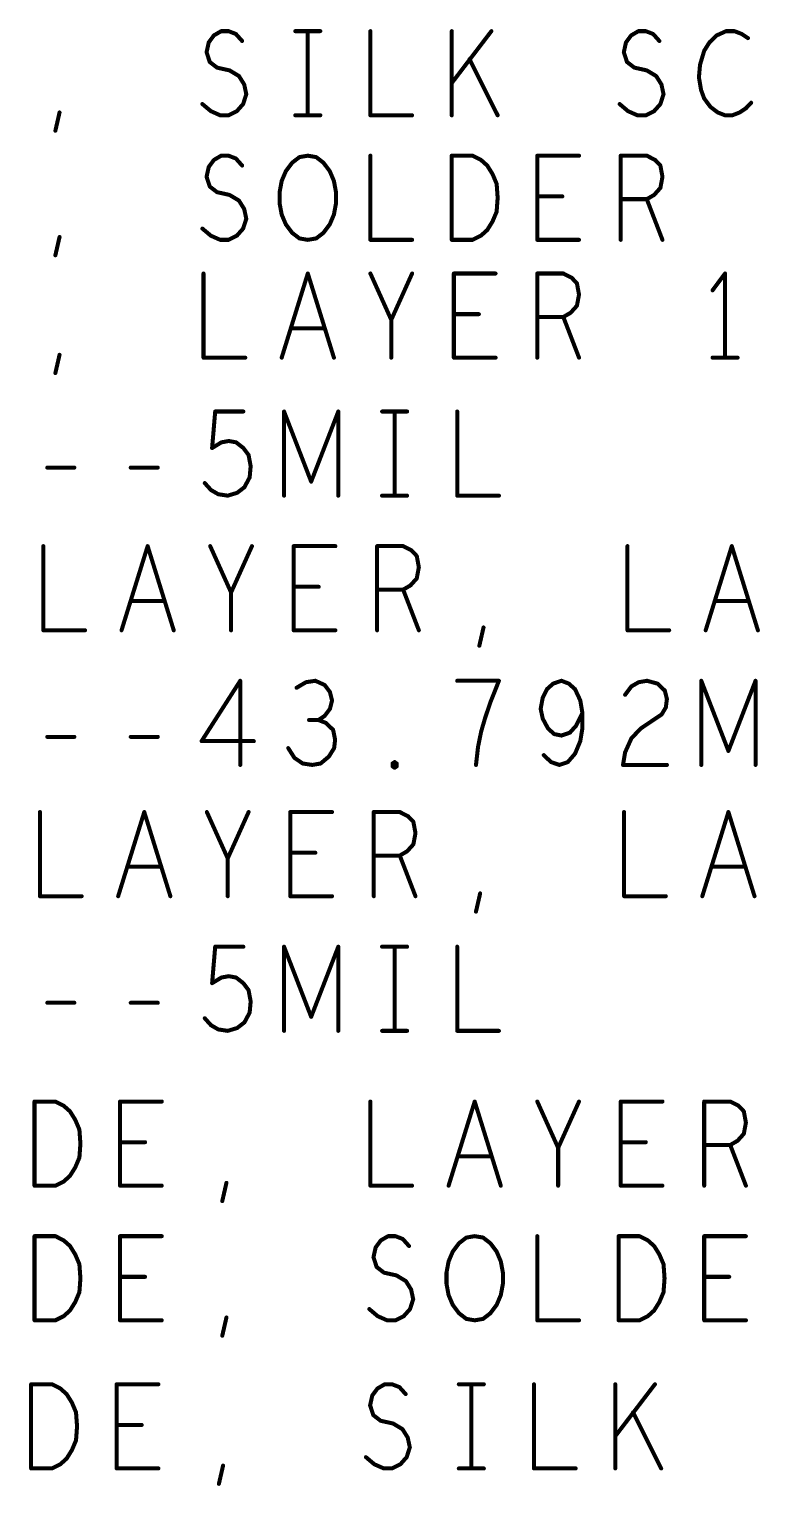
# Model space of a CAD drawing. Extents: x -18 to 16.1, y -6.6 to 15.5.
# Drawn here: x 11.455 to 12.541, y 8.479 to 10.643 of the extents above; entities that cross this region are included whole.
import ezdxf

# ---------------------------------------------------------------- set-up
doc = ezdxf.new("R2010")
doc.units = 0
doc.layers.get('0').update_dxf_attribs({"linetype": 'CONTINUOUS'})
doc.layers.add('FAB', color=13, linetype='CONTINUOUS')

# ---------------------------------------------------------------- blocks, each defined once
blk = doc.blocks.new('ROUND_1')
at = {"const_width": 0.003}
blk.add_lwpolyline([(-0.0015, 0, 1), (0.0015, 0, 1)], format="xyb", close=True, dxfattribs=at)

msp = doc.modelspace()

# ---------------------------------------------------------------- linework, layer by layer
at = {"layer": 'FAB', "const_width": 0.006}
for points in [[(11.7191, 10.6087), (11.7223, 10.6233)], [(11.7223, 10.6233), (11.73, 10.6337)], [(11.73, 10.6337), (11.7408, 10.64)], [(11.7408, 10.64), (11.7517, 10.64)], [(11.7517, 10.64), (11.7626, 10.6358)], [(11.7626, 10.6358), (11.7719, 10.6254)], [(11.8509, 10.64), (11.8881, 10.64)], [(11.8695, 10.64), (11.8695, 10.515)], [(11.9625, 10.64), (11.9625, 10.515)], [(12.0834, 10.515), (12.0834, 10.64)], [(12.1423, 10.64), (12.0834, 10.5629)], [(12.3391, 10.6087), (12.3423, 10.6233)], [(12.3423, 10.6233), (12.35, 10.6337)], [(12.35, 10.6337), (12.3608, 10.64)], [(12.3608, 10.64), (12.3717, 10.64)], [(12.3717, 10.64), (12.3826, 10.6358)], [(12.3826, 10.6358), (12.3919, 10.6254)], [(12.4663, 10.6233), (12.4585, 10.6108)], [(12.4771, 10.6337), (12.4663, 10.6233)], [(12.4911, 10.64), (12.4771, 10.6337)], [(12.5035, 10.64), (12.4911, 10.64)], [(12.5143, 10.6358), (12.5035, 10.64)], [(12.5236, 10.6296), (12.5143, 10.6358)], [(11.7238, 10.5942), (11.7191, 10.6087)], [(12.3438, 10.5942), (12.3391, 10.6087)], [(12.4585, 10.6108), (12.4523, 10.59)], [(11.7347, 10.5858), (11.7238, 10.5942)], [(11.7532, 10.5817), (11.7347, 10.5858)], [(11.7672, 10.5733), (11.7532, 10.5817)], [(12.1516, 10.515), (12.1098, 10.5983)], [(12.3547, 10.5858), (12.3438, 10.5942)], [(12.3732, 10.5817), (12.3547, 10.5858)], [(12.3872, 10.5733), (12.3732, 10.5817)], [(12.4523, 10.59), (12.4507, 10.5712)], [(11.775, 10.5608), (11.7672, 10.5733)], [(11.7781, 10.5463), (11.775, 10.5608)], [(12.395, 10.5608), (12.3872, 10.5733)], [(12.3981, 10.5463), (12.395, 10.5608)], [(12.4507, 10.5712), (12.4539, 10.5525)], [(11.7734, 10.5317), (11.7781, 10.5463)], [(12.3934, 10.5317), (12.3981, 10.5463)], [(12.4539, 10.5525), (12.4585, 10.54)], [(12.4585, 10.54), (12.4678, 10.5275)], [(11.4944, 10.4921), (11.5006, 10.5192)], [(11.7129, 10.5317), (11.7254, 10.5212)], [(11.7254, 10.5212), (11.7393, 10.515)], [(11.7393, 10.515), (11.7517, 10.515)], [(11.7517, 10.515), (11.7641, 10.5212)], [(11.7641, 10.5212), (11.7734, 10.5317)], [(11.8509, 10.515), (11.8881, 10.515)], [(11.9625, 10.515), (12.0245, 10.515)], [(12.3329, 10.5317), (12.3453, 10.5212)], [(12.3453, 10.5212), (12.3593, 10.515)], [(12.3593, 10.515), (12.3717, 10.515)], [(12.3717, 10.515), (12.3841, 10.5212)], [(12.3841, 10.5212), (12.3934, 10.5317)], [(12.4678, 10.5275), (12.4787, 10.5192)], [(12.4787, 10.5192), (12.4895, 10.515)], [(12.4895, 10.515), (12.5003, 10.515)], [(12.5003, 10.515), (12.5112, 10.5192)], [(12.5112, 10.5192), (12.5205, 10.5254)], [(12.5205, 10.5254), (12.5283, 10.5337)], [(11.7223, 10.4383), (11.73, 10.4487)], [(11.73, 10.4487), (11.7408, 10.455)], [(11.7408, 10.455), (11.7517, 10.455)], [(11.7517, 10.455), (11.7626, 10.4508)], [(11.7626, 10.4508), (11.7719, 10.4404)], [(11.8463, 10.4446), (11.8571, 10.4529)], [(11.8571, 10.4529), (11.8695, 10.455)], [(11.8695, 10.455), (11.8819, 10.4529)], [(11.8819, 10.4529), (11.8927, 10.4446)], [(11.9625, 10.455), (11.9625, 10.33)], [(12.0834, 10.33), (12.0834, 10.455)], [(12.0834, 10.455), (12.1144, 10.455)], [(12.1144, 10.455), (12.1268, 10.4487)], [(12.1268, 10.4487), (12.1361, 10.4404)], [(12.2105, 10.33), (12.2105, 10.455)], [(12.2105, 10.455), (12.2725, 10.455)], [(12.3345, 10.33), (12.3345, 10.455)], [(12.3345, 10.455), (12.3732, 10.455)], [(12.3732, 10.455), (12.3856, 10.4487)], [(12.3856, 10.4487), (12.3934, 10.4404)], [(11.7191, 10.4237), (11.7223, 10.4383)], [(11.8307, 10.4175), (11.8369, 10.4321)], [(11.8369, 10.4321), (11.8463, 10.4446)], [(11.8927, 10.4446), (11.9021, 10.4321)], [(11.9021, 10.4321), (11.9083, 10.4175)], [(12.1361, 10.4404), (12.1439, 10.4279)], [(12.1439, 10.4279), (12.1501, 10.4133)], [(12.3934, 10.4404), (12.3965, 10.4237)], [(11.7238, 10.4092), (11.7191, 10.4237)], [(11.7347, 10.4008), (11.7238, 10.4092)], [(11.8276, 10.4008), (11.8307, 10.4175)], [(11.9083, 10.4175), (11.9114, 10.4008)], [(12.1501, 10.4133), (12.1516, 10.3925)], [(12.3934, 10.4071), (12.3841, 10.3967)], [(12.3965, 10.4237), (12.3934, 10.4071)], [(11.7532, 10.3967), (11.7347, 10.4008)], [(11.7672, 10.3883), (11.7532, 10.3967)], [(11.775, 10.3758), (11.7672, 10.3883)], [(11.8276, 10.3842), (11.8276, 10.4008)], [(11.8307, 10.3675), (11.8276, 10.3842)], [(11.9114, 10.3842), (11.9083, 10.3675)], [(11.9114, 10.4008), (11.9114, 10.3842)], [(12.1516, 10.3925), (12.1501, 10.3717)], [(12.2477, 10.3946), (12.2105, 10.3946)], [(12.3732, 10.3904), (12.3345, 10.3904)], [(12.3841, 10.3967), (12.3732, 10.3904)], [(12.3732, 10.3904), (12.3965, 10.33)], [(11.7781, 10.3613), (11.775, 10.3758)], [(11.8369, 10.3529), (11.8307, 10.3675)], [(11.9083, 10.3675), (11.9021, 10.3529)], [(12.1501, 10.3717), (12.1439, 10.3571)], [(11.7129, 10.3467), (11.7254, 10.3362)], [(11.7641, 10.3362), (11.7734, 10.3467)], [(11.7734, 10.3467), (11.7781, 10.3613)], [(11.8463, 10.3404), (11.8369, 10.3529)], [(11.9021, 10.3529), (11.8927, 10.3404)], [(12.1361, 10.3446), (12.1268, 10.3362)], [(12.1439, 10.3571), (12.1361, 10.3446)], [(11.4944, 10.3071), (11.5006, 10.3342)], [(11.7254, 10.3362), (11.7393, 10.33)], [(11.7393, 10.33), (11.7517, 10.33)], [(11.7517, 10.33), (11.7641, 10.3362)], [(11.8571, 10.3321), (11.8463, 10.3404)], [(11.8695, 10.33), (11.8571, 10.3321)], [(11.8819, 10.3321), (11.8695, 10.33)], [(11.8927, 10.3404), (11.8819, 10.3321)], [(11.9625, 10.33), (12.0245, 10.33)], [(12.1144, 10.33), (12.0834, 10.33)], [(12.1268, 10.3362), (12.1144, 10.33)], [(12.2725, 10.33), (12.2105, 10.33)], [(11.7145, 10.28), (11.7145, 10.155)], [(11.8307, 10.155), (11.8695, 10.28)], [(11.8695, 10.28), (11.9083, 10.155)], [(11.9935, 10.2112), (11.9625, 10.28)], [(12.0245, 10.28), (11.9935, 10.2112)], [(12.0865, 10.155), (12.0865, 10.28)], [(12.0865, 10.28), (12.1485, 10.28)], [(12.2105, 10.155), (12.2105, 10.28)], [(12.2105, 10.28), (12.2492, 10.28)], [(12.2492, 10.28), (12.2616, 10.2737)], [(12.4895, 10.28), (12.4709, 10.255)], [(12.4895, 10.155), (12.4895, 10.28)], [(12.2616, 10.2737), (12.2694, 10.2654)], [(12.2694, 10.2654), (12.2725, 10.2487)], [(12.2725, 10.2487), (12.2694, 10.2321)], [(11.9935, 10.155), (11.9935, 10.2112)], [(12.1237, 10.2196), (12.0865, 10.2196)], [(12.2492, 10.2154), (12.2105, 10.2154)], [(12.2601, 10.2217), (12.2492, 10.2154)], [(12.2492, 10.2154), (12.2725, 10.155)], [(12.2694, 10.2321), (12.2601, 10.2217)], [(11.8943, 10.1987), (11.8447, 10.1987)], [(11.4944, 10.1321), (11.5006, 10.1592)], [(11.7145, 10.155), (11.7765, 10.155)], [(12.1485, 10.155), (12.0865, 10.155)], [(12.4709, 10.155), (12.5081, 10.155)], [(11.7273, 10.0208), (11.7319, 10.075)], [(11.7319, 10.075), (11.7737, 10.075)], [(11.8342, 9.95), (11.8342, 10.075)], [(11.8342, 10.075), (11.8745, 9.9708)], [(11.8745, 9.9708), (11.9148, 10.075)], [(11.9148, 10.075), (11.9148, 9.95)], [(11.9799, 10.075), (12.0171, 10.075)], [(11.9985, 10.075), (11.9985, 9.95)], [(12.0915, 10.075), (12.0915, 9.95)], [(11.7412, 10.0292), (11.7273, 10.0208)], [(11.7521, 10.0312), (11.7412, 10.0292)], [(11.7629, 10.0292), (11.7521, 10.0312)], [(11.7737, 10.0208), (11.7629, 10.0292)], [(11.7815, 10.0104), (11.7737, 10.0208)], [(11.7846, 9.9937), (11.7815, 10.0104)], [(11.4824, 9.9917), (11.5226, 9.9917)], [(11.6064, 9.9917), (11.6466, 9.9917)], [(11.7753, 9.9625), (11.7831, 9.9771)], [(11.7831, 9.9771), (11.7846, 9.9937)], [(11.7164, 9.9687), (11.7257, 9.9583)], [(11.7257, 9.9583), (11.7365, 9.9521)], [(11.7365, 9.9521), (11.7505, 9.95)], [(11.7505, 9.95), (11.7645, 9.9542)], [(11.7645, 9.9542), (11.7753, 9.9625)], [(11.9799, 9.95), (12.0171, 9.95)], [(12.0915, 9.95), (12.1535, 9.95)], [(11.4765, 9.875), (11.4765, 9.75)], [(11.5927, 9.75), (11.6315, 9.875)], [(11.6315, 9.875), (11.6703, 9.75)], [(11.7555, 9.8062), (11.7245, 9.875)], [(11.7865, 9.875), (11.7555, 9.8062)], [(11.8485, 9.75), (11.8485, 9.875)], [(11.8485, 9.875), (11.9105, 9.875)], [(11.9725, 9.75), (11.9725, 9.875)], [(11.9725, 9.875), (12.0112, 9.875)], [(12.0112, 9.875), (12.0236, 9.8687)], [(12.0236, 9.8687), (12.0314, 9.8604)], [(12.3445, 9.875), (12.3445, 9.75)], [(12.4607, 9.75), (12.4995, 9.875)], [(12.4995, 9.875), (12.5383, 9.75)], [(12.0314, 9.8604), (12.0345, 9.8437)], [(12.0345, 9.8437), (12.0314, 9.8271)], [(12.0314, 9.8271), (12.0221, 9.8167)], [(11.7555, 9.75), (11.7555, 9.8062)], [(11.8857, 9.8146), (11.8485, 9.8146)], [(12.0112, 9.8104), (11.9725, 9.8104)], [(12.0221, 9.8167), (12.0112, 9.8104)], [(12.0112, 9.8104), (12.0345, 9.75)], [(11.6563, 9.7937), (11.6067, 9.7937)], [(12.5243, 9.7937), (12.4747, 9.7937)], [(11.4765, 9.75), (11.5385, 9.75)], [(11.9105, 9.75), (11.8485, 9.75)], [(12.1244, 9.7271), (12.1306, 9.7542)], [(12.3445, 9.75), (12.4065, 9.75)], [(11.7691, 9.675), (11.7117, 9.5854)], [(11.7691, 9.55), (11.7691, 9.675)], [(11.8668, 9.6729), (11.8528, 9.6646)], [(11.8807, 9.675), (11.8668, 9.6729)], [(11.8946, 9.6687), (11.8807, 9.675)], [(12.1535, 9.675), (12.0915, 9.675)], [(12.1411, 9.6437), (12.1535, 9.675)], [(12.2341, 9.6708), (12.2248, 9.6625)], [(12.2465, 9.675), (12.2341, 9.6708)], [(12.2573, 9.6708), (12.2465, 9.675)], [(12.2666, 9.6625), (12.2573, 9.6708)], [(12.3504, 9.6667), (12.3612, 9.6729)], [(12.3612, 9.6729), (12.3736, 9.675)], [(12.3736, 9.675), (12.3891, 9.6708)], [(12.3891, 9.6708), (12.4, 9.6604)], [(12.4542, 9.55), (12.4542, 9.675)], [(12.4542, 9.675), (12.4945, 9.5708)], [(12.4945, 9.5708), (12.5348, 9.675)], [(12.5348, 9.675), (12.5348, 9.55)], [(11.9024, 9.6583), (11.8946, 9.6687)], [(11.9055, 9.6458), (11.9024, 9.6583)], [(12.2186, 9.65), (12.2155, 9.6333)], [(12.2248, 9.6625), (12.2186, 9.65)], [(12.2744, 9.6458), (12.2666, 9.6625)], [(12.341, 9.6542), (12.3504, 9.6667)], [(12.4, 9.6604), (12.4031, 9.6479)], [(11.8946, 9.6229), (11.9024, 9.6333)], [(11.9024, 9.6333), (11.9055, 9.6458)], [(12.1333, 9.6208), (12.1411, 9.6437)], [(12.2155, 9.6333), (12.2186, 9.6188)], [(12.2682, 9.6083), (12.2775, 9.6271)], [(12.2775, 9.6271), (12.2744, 9.6458)], [(12.2775, 9.6042), (12.2775, 9.6271)], [(12.4015, 9.6354), (12.3953, 9.625)], [(12.4031, 9.6479), (12.4015, 9.6354)], [(11.8853, 9.6167), (11.8714, 9.6167)], [(11.8853, 9.6167), (11.8946, 9.6229)], [(11.8962, 9.6125), (11.8853, 9.6167)], [(11.9071, 9.6021), (11.8962, 9.6125)], [(12.1272, 9.6), (12.1333, 9.6208)], [(12.2186, 9.6188), (12.2264, 9.6042)], [(12.2589, 9.5979), (12.2682, 9.6083)], [(12.3953, 9.625), (12.3643, 9.6042)], [(11.4824, 9.5917), (11.5226, 9.5917)], [(11.6064, 9.5917), (11.6466, 9.5917)], [(11.7117, 9.5854), (11.7893, 9.5854)], [(11.9101, 9.5875), (11.9071, 9.6021)], [(11.9086, 9.575), (11.9101, 9.5875)], [(12.1225, 9.5771), (12.1272, 9.6)], [(12.2264, 9.6042), (12.2357, 9.5958)], [(12.2357, 9.5958), (12.2465, 9.5937)], [(12.2465, 9.5937), (12.2589, 9.5979)], [(12.2666, 9.5667), (12.2744, 9.5854)], [(12.2744, 9.5854), (12.2775, 9.6042)], [(12.3504, 9.5896), (12.341, 9.5687)], [(12.3643, 9.6042), (12.3504, 9.5896)], [(11.8404, 9.575), (11.8497, 9.5604)], [(11.8885, 9.5521), (11.9009, 9.5625)], [(11.9009, 9.5625), (11.9086, 9.575)], [(12.1194, 9.55), (12.1225, 9.5771)], [(12.2201, 9.5646), (12.231, 9.5542)], [(12.2558, 9.5542), (12.2666, 9.5667)], [(12.341, 9.5687), (12.3379, 9.55)], [(11.8497, 9.5604), (11.8621, 9.5521)], [(11.8621, 9.5521), (11.8761, 9.55)], [(11.8761, 9.55), (11.8885, 9.5521)], [(11.9954, 9.5521), (11.9985, 9.5542)], [(11.9954, 9.5479), (11.9954, 9.5521)], [(11.9985, 9.5458), (11.9954, 9.5479)], [(11.9985, 9.5542), (12.0016, 9.5521)], [(12.0016, 9.5479), (11.9985, 9.5458)], [(12.0016, 9.5521), (12.0016, 9.5479)], [(12.231, 9.5542), (12.2434, 9.55)], [(12.2434, 9.55), (12.2558, 9.5542)], [(12.3379, 9.55), (12.4031, 9.55)], [(11.4715, 9.48), (11.4715, 9.355)], [(11.5877, 9.355), (11.6265, 9.48)], [(11.6265, 9.48), (11.6653, 9.355)], [(11.7505, 9.4112), (11.7195, 9.48)], [(11.7815, 9.48), (11.7505, 9.4112)], [(11.8435, 9.355), (11.8435, 9.48)], [(11.8435, 9.48), (11.9055, 9.48)], [(11.9675, 9.355), (11.9675, 9.48)], [(11.9675, 9.48), (12.0062, 9.48)], [(12.0062, 9.48), (12.0186, 9.4737)], [(12.3395, 9.48), (12.3395, 9.355)], [(12.4557, 9.355), (12.4945, 9.48)], [(12.4945, 9.48), (12.5333, 9.355)], [(12.0186, 9.4737), (12.0264, 9.4654)], [(12.0264, 9.4654), (12.0295, 9.4487)], [(12.0264, 9.4321), (12.0171, 9.4217)], [(12.0295, 9.4487), (12.0264, 9.4321)], [(11.7505, 9.355), (11.7505, 9.4112)], [(11.8807, 9.4196), (11.8435, 9.4196)], [(12.0062, 9.4154), (11.9675, 9.4154)], [(12.0171, 9.4217), (12.0062, 9.4154)], [(12.0062, 9.4154), (12.0295, 9.355)], [(11.6513, 9.3987), (11.6017, 9.3987)], [(12.5193, 9.3987), (12.4697, 9.3987)], [(11.4715, 9.355), (11.5335, 9.355)], [(11.9055, 9.355), (11.8435, 9.355)], [(12.1194, 9.3321), (12.1256, 9.3592)], [(12.3395, 9.355), (12.4015, 9.355)], [(11.7273, 9.2258), (11.7319, 9.28)], [(11.7319, 9.28), (11.7737, 9.28)], [(11.8342, 9.155), (11.8342, 9.28)], [(11.8342, 9.28), (11.8745, 9.1758)], [(11.8745, 9.1758), (11.9148, 9.28)], [(11.9148, 9.28), (11.9148, 9.155)], [(11.9799, 9.28), (12.0171, 9.28)], [(11.9985, 9.28), (11.9985, 9.155)], [(12.0915, 9.28), (12.0915, 9.155)], [(11.7412, 9.2342), (11.7273, 9.2258)], [(11.7521, 9.2362), (11.7412, 9.2342)], [(11.7629, 9.2342), (11.7521, 9.2362)], [(11.7737, 9.2258), (11.7629, 9.2342)], [(11.7815, 9.2154), (11.7737, 9.2258)], [(11.7846, 9.1987), (11.7815, 9.2154)], [(11.4824, 9.1967), (11.5226, 9.1967)], [(11.6064, 9.1967), (11.6466, 9.1967)], [(11.7831, 9.1821), (11.7846, 9.1987)], [(11.7164, 9.1737), (11.7257, 9.1633)], [(11.7753, 9.1675), (11.7831, 9.1821)], [(11.7257, 9.1633), (11.7365, 9.1571)], [(11.7365, 9.1571), (11.7505, 9.155)], [(11.7505, 9.155), (11.7645, 9.1592)], [(11.7645, 9.1592), (11.7753, 9.1675)], [(11.9799, 9.155), (12.0171, 9.155)], [(12.0915, 9.155), (12.1535, 9.155)], [(11.4634, 8.925), (11.4634, 9.05)], [(11.4634, 9.05), (11.4944, 9.05)], [(11.4944, 9.05), (11.5068, 9.0437)], [(11.5068, 9.0437), (11.5161, 9.0354)], [(11.5905, 8.925), (11.5905, 9.05)], [(11.5905, 9.05), (11.6525, 9.05)], [(11.9625, 9.05), (11.9625, 8.925)], [(12.0787, 8.925), (12.1175, 9.05)], [(12.1175, 9.05), (12.1563, 8.925)], [(12.2415, 8.9812), (12.2105, 9.05)], [(12.2725, 9.05), (12.2415, 8.9812)], [(12.3345, 8.925), (12.3345, 9.05)], [(12.3345, 9.05), (12.3965, 9.05)], [(12.4585, 8.925), (12.4585, 9.05)], [(12.4585, 9.05), (12.4972, 9.05)], [(12.4972, 9.05), (12.5096, 9.0437)], [(12.5096, 9.0437), (12.5174, 9.0354)], [(11.5161, 9.0354), (11.5239, 9.0229)], [(11.5239, 9.0229), (11.5301, 9.0083)], [(12.5174, 9.0354), (12.5205, 9.0187)], [(11.5301, 9.0083), (11.5316, 8.9875)], [(12.5174, 9.0021), (12.5081, 8.9917)], [(12.5205, 9.0187), (12.5174, 9.0021)], [(11.5316, 8.9875), (11.5301, 8.9667)], [(11.6277, 8.9896), (11.5905, 8.9896)], [(12.2415, 8.925), (12.2415, 8.9812)], [(12.3717, 8.9896), (12.3345, 8.9896)], [(12.4972, 8.9854), (12.4585, 8.9854)], [(12.5081, 8.9917), (12.4972, 8.9854)], [(12.4972, 8.9854), (12.5205, 8.925)], [(11.5301, 8.9667), (11.5239, 8.9521)], [(12.1423, 8.9687), (12.0927, 8.9687)], [(11.5161, 8.9396), (11.5068, 8.9312)], [(11.5239, 8.9521), (11.5161, 8.9396)], [(11.4944, 8.925), (11.4634, 8.925)], [(11.5068, 8.9312), (11.4944, 8.925)], [(11.6525, 8.925), (11.5905, 8.925)], [(11.7424, 8.9021), (11.7486, 8.9292)], [(11.9625, 8.925), (12.0245, 8.925)], [(12.3965, 8.925), (12.3345, 8.925)], [(11.4634, 8.725), (11.4634, 8.85)], [(11.4634, 8.85), (11.4944, 8.85)], [(11.4944, 8.85), (11.5068, 8.8437)], [(11.5905, 8.725), (11.5905, 8.85)], [(11.5905, 8.85), (11.6525, 8.85)], [(11.978, 8.8437), (11.9888, 8.85)], [(11.9888, 8.85), (11.9997, 8.85)], [(11.9997, 8.85), (12.0106, 8.8458)], [(12.0943, 8.8396), (12.1051, 8.8479)], [(12.1051, 8.8479), (12.1175, 8.85)], [(12.1175, 8.85), (12.1299, 8.8479)], [(12.1299, 8.8479), (12.1407, 8.8396)], [(12.2105, 8.85), (12.2105, 8.725)], [(12.3314, 8.725), (12.3314, 8.85)], [(12.3314, 8.85), (12.3624, 8.85)], [(12.3624, 8.85), (12.3748, 8.8437)], [(12.4585, 8.725), (12.4585, 8.85)], [(12.4585, 8.85), (12.5205, 8.85)], [(11.5068, 8.8437), (11.5161, 8.8354)], [(11.5161, 8.8354), (11.5239, 8.8229)], [(11.9671, 8.8187), (11.9703, 8.8333)], [(11.9703, 8.8333), (11.978, 8.8437)], [(12.0106, 8.8458), (12.0199, 8.8354)], [(12.0787, 8.8125), (12.0849, 8.8271)], [(12.0849, 8.8271), (12.0943, 8.8396)], [(12.1407, 8.8396), (12.1501, 8.8271)], [(12.1501, 8.8271), (12.1563, 8.8125)], [(12.3748, 8.8437), (12.3841, 8.8354)], [(12.3841, 8.8354), (12.3919, 8.8229)], [(11.5239, 8.8229), (11.5301, 8.8083)], [(11.5301, 8.8083), (11.5316, 8.7875)], [(11.9718, 8.8042), (11.9671, 8.8187)], [(11.9827, 8.7958), (11.9718, 8.8042)], [(12.0756, 8.7958), (12.0787, 8.8125)], [(12.1563, 8.8125), (12.1594, 8.7958)], [(12.3919, 8.8229), (12.3981, 8.8083)], [(12.3981, 8.8083), (12.3996, 8.7875)], [(11.5316, 8.7875), (11.5301, 8.7667)], [(11.6277, 8.7896), (11.5905, 8.7896)], [(12.0012, 8.7917), (11.9827, 8.7958)], [(12.0152, 8.7833), (12.0012, 8.7917)], [(12.023, 8.7708), (12.0152, 8.7833)], [(12.0756, 8.7792), (12.0756, 8.7958)], [(12.1594, 8.7958), (12.1594, 8.7792)], [(12.3996, 8.7875), (12.3981, 8.7667)], [(12.4957, 8.7896), (12.4585, 8.7896)], [(11.5301, 8.7667), (11.5239, 8.7521)], [(12.0261, 8.7563), (12.023, 8.7708)], [(12.0787, 8.7625), (12.0756, 8.7792)], [(12.0849, 8.7479), (12.0787, 8.7625)], [(12.1563, 8.7625), (12.1501, 8.7479)], [(12.1594, 8.7792), (12.1563, 8.7625)], [(12.3981, 8.7667), (12.3919, 8.7521)], [(11.5161, 8.7396), (11.5068, 8.7312)], [(11.5239, 8.7521), (11.5161, 8.7396)], [(11.9609, 8.7417), (11.9733, 8.7312)], [(12.0121, 8.7312), (12.0214, 8.7417)], [(12.0214, 8.7417), (12.0261, 8.7563)], [(12.0943, 8.7354), (12.0849, 8.7479)], [(12.1501, 8.7479), (12.1407, 8.7354)], [(12.3841, 8.7396), (12.3748, 8.7312)], [(12.3919, 8.7521), (12.3841, 8.7396)], [(11.4944, 8.725), (11.4634, 8.725)], [(11.5068, 8.7312), (11.4944, 8.725)], [(11.6525, 8.725), (11.5905, 8.725)], [(11.7424, 8.7021), (11.7486, 8.7292)], [(11.9733, 8.7312), (11.9873, 8.725)], [(11.9873, 8.725), (11.9997, 8.725)], [(11.9997, 8.725), (12.0121, 8.7312)], [(12.1051, 8.7271), (12.0943, 8.7354)], [(12.1175, 8.725), (12.1051, 8.7271)], [(12.1299, 8.7271), (12.1175, 8.725)], [(12.1407, 8.7354), (12.1299, 8.7271)], [(12.2105, 8.725), (12.2725, 8.725)], [(12.3624, 8.725), (12.3314, 8.725)], [(12.3748, 8.7312), (12.3624, 8.725)], [(12.5205, 8.725), (12.4585, 8.725)], [(11.4584, 8.505), (11.4584, 8.63)], [(11.4584, 8.63), (11.4894, 8.63)], [(11.4894, 8.63), (11.5018, 8.6237)], [(11.5018, 8.6237), (11.5111, 8.6154)], [(11.5111, 8.6154), (11.5189, 8.6029)], [(11.5855, 8.505), (11.5855, 8.63)], [(11.5855, 8.63), (11.6475, 8.63)], [(11.9621, 8.5987), (11.9653, 8.6133)], [(11.9653, 8.6133), (11.973, 8.6237)], [(11.973, 8.6237), (11.9838, 8.63)], [(11.9838, 8.63), (11.9947, 8.63)], [(11.9947, 8.63), (12.0056, 8.6258)], [(12.0056, 8.6258), (12.0149, 8.6154)], [(12.0939, 8.63), (12.1311, 8.63)], [(12.1125, 8.63), (12.1125, 8.505)], [(12.2055, 8.63), (12.2055, 8.505)], [(12.3264, 8.505), (12.3264, 8.63)], [(12.3853, 8.63), (12.3264, 8.5529)], [(11.5189, 8.6029), (11.5251, 8.5883)], [(11.5251, 8.5883), (11.5266, 8.5675)], [(11.9668, 8.5842), (11.9621, 8.5987)], [(12.3946, 8.505), (12.3528, 8.5883)], [(11.5266, 8.5675), (11.5251, 8.5467)], [(11.6227, 8.5696), (11.5855, 8.5696)], [(11.9777, 8.5758), (11.9668, 8.5842)], [(11.9962, 8.5717), (11.9777, 8.5758)], [(12.0102, 8.5633), (11.9962, 8.5717)], [(11.5251, 8.5467), (11.5189, 8.5321)], [(12.018, 8.5508), (12.0102, 8.5633)], [(12.0211, 8.5363), (12.018, 8.5508)], [(11.5189, 8.5321), (11.5111, 8.5196)], [(12.0164, 8.5217), (12.0211, 8.5363)], [(11.4894, 8.505), (11.4584, 8.505)], [(11.5018, 8.5112), (11.4894, 8.505)], [(11.5111, 8.5196), (11.5018, 8.5112)], [(11.6475, 8.505), (11.5855, 8.505)], [(11.7374, 8.4821), (11.7436, 8.5092)], [(11.9559, 8.5217), (11.9683, 8.5112)], [(11.9683, 8.5112), (11.9823, 8.505)], [(11.9823, 8.505), (11.9947, 8.505)], [(11.9947, 8.505), (12.0071, 8.5112)], [(12.0071, 8.5112), (12.0164, 8.5217)], [(12.0939, 8.505), (12.1311, 8.505)], [(12.2055, 8.505), (12.2675, 8.505)]]:
    msp.add_lwpolyline(points, dxfattribs=at)

# ---------------------------------------------------------------- block references
at = {"layer": 'FAB'}
for p in [(11.7223, 10.6233), (11.7223, 10.6233), (11.73, 10.6337), (11.73, 10.6337), (11.7408, 10.64), (11.7408, 10.64), (11.7517, 10.64), (11.7517, 10.64), (11.7626, 10.6358), (11.7626, 10.6358), (11.7719, 10.6254), (11.8509, 10.64), (11.8695, 10.64), (11.8881, 10.64), (11.9625, 10.64), (12.0834, 10.64), (12.1423, 10.64), (12.3423, 10.6233), (12.3423, 10.6233), (12.35, 10.6337), (12.35, 10.6337), (12.3608, 10.64), (12.3608, 10.64), (12.3717, 10.64), (12.3717, 10.64), (12.3826, 10.6358), (12.3826, 10.6358), (12.3919, 10.6254), (12.4663, 10.6233), (12.4663, 10.6233), (12.4771, 10.6337), (12.4771, 10.6337), (12.4911, 10.64), (12.4911, 10.64), (12.5035, 10.64), (12.5035, 10.64), (12.5143, 10.6358), (12.5143, 10.6358), (12.5236, 10.6296), (11.7191, 10.6087), (11.7191, 10.6087), (12.3391, 10.6087), (12.3391, 10.6087), (12.4585, 10.6108), (12.4585, 10.6108), (11.7238, 10.5942), (11.7238, 10.5942), (11.7347, 10.5858), (11.7347, 10.5858), (11.7532, 10.5817), (11.7532, 10.5817), (12.1098, 10.5983), (12.3438, 10.5942), (12.3438, 10.5942), (12.3547, 10.5858), (12.3547, 10.5858), (12.3732, 10.5817), (12.3732, 10.5817), (12.4523, 10.59), (12.4523, 10.59), (11.7672, 10.5733), (11.7672, 10.5733), (11.775, 10.5608), (11.775, 10.5608), (12.0834, 10.5629), (12.3872, 10.5733), (12.3872, 10.5733), (12.395, 10.5608), (12.395, 10.5608), (12.4507, 10.5712), (12.4507, 10.5712), (11.7781, 10.5463), (11.7781, 10.5463), (12.3981, 10.5463), (12.3981, 10.5463), (12.4539, 10.5525), (12.4539, 10.5525), (12.4585, 10.54), (12.4585, 10.54), (11.5006, 10.5192), (11.7129, 10.5317), (11.7254, 10.5212), (11.7254, 10.5212), (11.7393, 10.515), (11.7393, 10.515), (11.7517, 10.515), (11.7517, 10.515), (11.7641, 10.5212), (11.7641, 10.5212), (11.7734, 10.5317), (11.7734, 10.5317), (11.8509, 10.515), (11.8695, 10.515), (11.8881, 10.515), (11.9625, 10.515), (11.9625, 10.515), (12.0245, 10.515), (12.0834, 10.515), (12.1516, 10.515), (12.3329, 10.5317), (12.3453, 10.5212), (12.3453, 10.5212), (12.3593, 10.515), (12.3593, 10.515), (12.3717, 10.515), (12.3717, 10.515), (12.3841, 10.5212), (12.3841, 10.5212), (12.3934, 10.5317), (12.3934, 10.5317), (12.4678, 10.5275), (12.4678, 10.5275), (12.4787, 10.5192), (12.4787, 10.5192), (12.4895, 10.515), (12.4895, 10.515), (12.5003, 10.515), (12.5003, 10.515), (12.5112, 10.5192), (12.5112, 10.5192), (12.5205, 10.5254), (12.5205, 10.5254), (12.5283, 10.5337), (11.4944, 10.4921), (11.73, 10.4487), (11.73, 10.4487), (11.7408, 10.455), (11.7408, 10.455), (11.7517, 10.455), (11.7517, 10.455), (11.7626, 10.4508), (11.7626, 10.4508), (11.8571, 10.4529), (11.8571, 10.4529), (11.8695, 10.455), (11.8695, 10.455), (11.8819, 10.4529), (11.8819, 10.4529), (11.9625, 10.455), (12.0834, 10.455), (12.0834, 10.455), (12.1144, 10.455), (12.1144, 10.455), (12.1268, 10.4487), (12.1268, 10.4487), (12.2105, 10.455), (12.2105, 10.455), (12.2725, 10.455), (12.3345, 10.455), (12.3345, 10.455), (12.3732, 10.455), (12.3732, 10.455), (12.3856, 10.4487), (12.3856, 10.4487), (11.7223, 10.4383), (11.7223, 10.4383), (11.7719, 10.4404), (11.8369, 10.4321), (11.8369, 10.4321), (11.8463, 10.4446), (11.8463, 10.4446), (11.8927, 10.4446), (11.8927, 10.4446), (11.9021, 10.4321), (11.9021, 10.4321), (12.1361, 10.4404), (12.1361, 10.4404), (12.1439, 10.4279), (12.1439, 10.4279), (12.3934, 10.4404), (12.3934, 10.4404), (11.7191, 10.4237), (11.7191, 10.4237), (11.7238, 10.4092), (11.7238, 10.4092), (11.8307, 10.4175), (11.8307, 10.4175), (11.9083, 10.4175), (11.9083, 10.4175), (12.1501, 10.4133), (12.1501, 10.4133), (12.3934, 10.4071), (12.3934, 10.4071), (12.3965, 10.4237), (12.3965, 10.4237), (11.7347, 10.4008), (11.7347, 10.4008), (11.7532, 10.3967), (11.7532, 10.3967), (11.7672, 10.3883), (11.7672, 10.3883), (11.8276, 10.4008), (11.8276, 10.4008), (11.8276, 10.3842), (11.8276, 10.3842), (11.9114, 10.4008), (11.9114, 10.4008), (11.9114, 10.3842), (11.9114, 10.3842), (12.1516, 10.3925), (12.1516, 10.3925), (12.2105, 10.3946), (12.2477, 10.3946), (12.3345, 10.3904), (12.3732, 10.3904), (12.3732, 10.3904), (12.3732, 10.3904), (12.3841, 10.3967), (12.3841, 10.3967), (11.775, 10.3758), (11.775, 10.3758), (11.8307, 10.3675), (11.8307, 10.3675), (11.9083, 10.3675), (11.9083, 10.3675), (12.1501, 10.3717), (12.1501, 10.3717), (11.7129, 10.3467), (11.7734, 10.3467), (11.7734, 10.3467), (11.7781, 10.3613), (11.7781, 10.3613), (11.8369, 10.3529), (11.8369, 10.3529), (11.9021, 10.3529), (11.9021, 10.3529), (12.1361, 10.3446), (12.1361, 10.3446), (12.1439, 10.3571), (12.1439, 10.3571), (11.5006, 10.3342), (11.7254, 10.3362), (11.7254, 10.3362), (11.7393, 10.33), (11.7393, 10.33), (11.7517, 10.33), (11.7517, 10.33), (11.7641, 10.3362), (11.7641, 10.3362), (11.8463, 10.3404), (11.8463, 10.3404), (11.8571, 10.3321), (11.8571, 10.3321), (11.8695, 10.33), (11.8695, 10.33), (11.8819, 10.3321), (11.8819, 10.3321), (11.8927, 10.3404), (11.8927, 10.3404), (11.9625, 10.33), (11.9625, 10.33), (12.0245, 10.33), (12.0834, 10.33), (12.0834, 10.33), (12.1144, 10.33), (12.1144, 10.33), (12.1268, 10.3362), (12.1268, 10.3362), (12.2105, 10.33), (12.2105, 10.33), (12.2725, 10.33), (12.3345, 10.33), (12.3965, 10.33), (11.4944, 10.3071), (11.7145, 10.28), (11.8695, 10.28), (11.8695, 10.28), (11.9625, 10.28), (12.0245, 10.28), (12.0865, 10.28), (12.0865, 10.28), (12.1485, 10.28), (12.2105, 10.28), (12.2105, 10.28), (12.2492, 10.28), (12.2492, 10.28), (12.4895, 10.28), (12.4895, 10.28), (12.2616, 10.2737), (12.2616, 10.2737), (12.2694, 10.2654), (12.2694, 10.2654), (12.4709, 10.255), (12.2725, 10.2487), (12.2725, 10.2487), (11.9935, 10.2112), (11.9935, 10.2112), (11.9935, 10.2112), (12.0865, 10.2196), (12.1237, 10.2196), (12.2105, 10.2154), (12.2492, 10.2154), (12.2492, 10.2154), (12.2492, 10.2154), (12.2601, 10.2217), (12.2601, 10.2217), (12.2694, 10.2321), (12.2694, 10.2321), (11.8447, 10.1987), (11.8943, 10.1987), (11.5006, 10.1592), (11.7145, 10.155), (11.7145, 10.155), (11.7765, 10.155), (11.8307, 10.155), (11.9083, 10.155), (11.9935, 10.155), (12.0865, 10.155), (12.0865, 10.155), (12.1485, 10.155), (12.2105, 10.155), (12.2725, 10.155), (12.4709, 10.155), (12.4895, 10.155), (12.5081, 10.155), (11.4944, 10.1321), (11.7319, 10.075), (11.7319, 10.075), (11.7737, 10.075), (11.8342, 10.075), (11.8342, 10.075), (11.9148, 10.075), (11.9148, 10.075), (11.9799, 10.075), (11.9985, 10.075), (12.0171, 10.075), (12.0915, 10.075), (11.7273, 10.0208), (11.7273, 10.0208), (11.7412, 10.0292), (11.7412, 10.0292), (11.7521, 10.0312), (11.7521, 10.0312), (11.7629, 10.0292), (11.7629, 10.0292), (11.7737, 10.0208), (11.7737, 10.0208), (11.7815, 10.0104), (11.7815, 10.0104), (11.4824, 9.9917), (11.5226, 9.9917), (11.6064, 9.9917), (11.6466, 9.9917), (11.7831, 9.9771), (11.7831, 9.9771), (11.7846, 9.9937), (11.7846, 9.9937), (11.7164, 9.9687), (11.7257, 9.9583), (11.7257, 9.9583), (11.7365, 9.9521), (11.7365, 9.9521), (11.7645, 9.9542), (11.7645, 9.9542), (11.7753, 9.9625), (11.7753, 9.9625), (11.8745, 9.9708), (11.8745, 9.9708), (11.7505, 9.95), (11.7505, 9.95), (11.8342, 9.95), (11.9148, 9.95), (11.9799, 9.95), (11.9985, 9.95), (12.0171, 9.95), (12.0915, 9.95), (12.0915, 9.95), (12.1535, 9.95), (11.4765, 9.875), (11.6315, 9.875), (11.6315, 9.875), (11.7245, 9.875), (11.7865, 9.875), (11.8485, 9.875), (11.8485, 9.875), (11.9105, 9.875), (11.9725, 9.875), (11.9725, 9.875), (12.0112, 9.875), (12.0112, 9.875), (12.0236, 9.8687), (12.0236, 9.8687), (12.3445, 9.875), (12.4995, 9.875), (12.4995, 9.875), (12.0314, 9.8604), (12.0314, 9.8604), (12.0345, 9.8437), (12.0345, 9.8437), (12.0314, 9.8271), (12.0314, 9.8271), (11.7555, 9.8062), (11.7555, 9.8062), (11.7555, 9.8062), (11.8485, 9.8146), (11.8857, 9.8146), (11.9725, 9.8104), (12.0112, 9.8104), (12.0112, 9.8104), (12.0112, 9.8104), (12.0221, 9.8167), (12.0221, 9.8167), (11.6067, 9.7937), (11.6563, 9.7937), (12.4747, 9.7937), (12.5243, 9.7937), (11.4765, 9.75), (11.4765, 9.75), (11.5385, 9.75), (11.5927, 9.75), (11.6703, 9.75), (11.7555, 9.75), (11.8485, 9.75), (11.8485, 9.75), (11.9105, 9.75), (11.9725, 9.75), (12.0345, 9.75), (12.1306, 9.7542), (12.3445, 9.75), (12.3445, 9.75), (12.4065, 9.75), (12.4607, 9.75), (12.5383, 9.75), (12.1244, 9.7271), (11.7691, 9.675), (11.7691, 9.675), (11.8668, 9.6729), (11.8668, 9.6729), (11.8807, 9.675), (11.8807, 9.675), (12.0915, 9.675), (12.1535, 9.675), (12.1535, 9.675), (12.2341, 9.6708), (12.2341, 9.6708), (12.2465, 9.675), (12.2465, 9.675), (12.2573, 9.6708), (12.2573, 9.6708), (12.3612, 9.6729), (12.3612, 9.6729), (12.3736, 9.675), (12.3736, 9.675), (12.3891, 9.6708), (12.3891, 9.6708), (12.4542, 9.675), (12.4542, 9.675), (12.5348, 9.675), (12.5348, 9.675), (11.8528, 9.6646), (11.8946, 9.6687), (11.8946, 9.6687), (11.9024, 9.6583), (11.9024, 9.6583), (12.2186, 9.65), (12.2186, 9.65), (12.2248, 9.6625), (12.2248, 9.6625), (12.2666, 9.6625), (12.2666, 9.6625), (12.341, 9.6542), (12.3504, 9.6667), (12.3504, 9.6667), (12.4, 9.6604), (12.4, 9.6604), (11.9024, 9.6333), (11.9024, 9.6333), (11.9055, 9.6458), (11.9055, 9.6458), (12.1411, 9.6437), (12.1411, 9.6437), (12.2155, 9.6333), (12.2155, 9.6333), (12.2744, 9.6458), (12.2744, 9.6458), (12.2775, 9.6271), (12.2775, 9.6271), (12.2775, 9.6271), (12.4015, 9.6354), (12.4015, 9.6354), (12.4031, 9.6479), (12.4031, 9.6479), (11.8714, 9.6167), (11.8853, 9.6167), (11.8853, 9.6167), (11.8853, 9.6167), (11.8946, 9.6229), (11.8946, 9.6229), (11.8962, 9.6125), (11.8962, 9.6125), (12.1333, 9.6208), (12.1333, 9.6208), (12.2186, 9.6188), (12.2186, 9.6188), (12.2682, 9.6083), (12.2682, 9.6083), (12.3953, 9.625), (12.3953, 9.625), (11.4824, 9.5917), (11.5226, 9.5917), (11.6064, 9.5917), (11.6466, 9.5917), (11.7117, 9.5854), (11.7117, 9.5854), (11.7893, 9.5854), (11.9071, 9.6021), (11.9071, 9.6021), (11.9101, 9.5875), (11.9101, 9.5875), (12.1272, 9.6), (12.1272, 9.6), (12.2264, 9.6042), (12.2264, 9.6042), (12.2357, 9.5958), (12.2357, 9.5958), (12.2465, 9.5937), (12.2465, 9.5937), (12.2589, 9.5979), (12.2589, 9.5979), (12.2744, 9.5854), (12.2744, 9.5854), (12.2775, 9.6042), (12.2775, 9.6042), (12.3504, 9.5896), (12.3504, 9.5896), (12.3643, 9.6042), (12.3643, 9.6042), (11.8404, 9.575), (11.9009, 9.5625), (11.9009, 9.5625), (11.9086, 9.575), (11.9086, 9.575), (12.1225, 9.5771), (12.1225, 9.5771), (12.2201, 9.5646), (12.2666, 9.5667), (12.2666, 9.5667), (12.341, 9.5687), (12.341, 9.5687), (12.4945, 9.5708), (12.4945, 9.5708), (11.7691, 9.55), (11.8497, 9.5604), (11.8497, 9.5604), (11.8621, 9.5521), (11.8621, 9.5521), (11.8761, 9.55), (11.8761, 9.55), (11.8885, 9.5521), (11.8885, 9.5521), (11.9954, 9.5521), (11.9954, 9.5521), (11.9954, 9.5479), (11.9954, 9.5479), (11.9985, 9.5542), (11.9985, 9.5542), (11.9985, 9.5458), (11.9985, 9.5458), (12.0016, 9.5521), (12.0016, 9.5521), (12.0016, 9.5479), (12.0016, 9.5479), (12.1194, 9.55), (12.231, 9.5542), (12.231, 9.5542), (12.2434, 9.55), (12.2434, 9.55), (12.2558, 9.5542), (12.2558, 9.5542), (12.3379, 9.55), (12.3379, 9.55), (12.4031, 9.55), (12.4542, 9.55), (12.5348, 9.55), (11.4715, 9.48), (11.6265, 9.48), (11.6265, 9.48), (11.7195, 9.48), (11.7815, 9.48), (11.8435, 9.48), (11.8435, 9.48), (11.9055, 9.48), (11.9675, 9.48), (11.9675, 9.48), (12.0062, 9.48), (12.0062, 9.48), (12.3395, 9.48), (12.4945, 9.48), (12.4945, 9.48), (12.0186, 9.4737), (12.0186, 9.4737), (12.0264, 9.4654), (12.0264, 9.4654), (12.0264, 9.4321), (12.0264, 9.4321), (12.0295, 9.4487), (12.0295, 9.4487), (11.7505, 9.4112), (11.7505, 9.4112), (11.7505, 9.4112), (11.8435, 9.4196), (11.8807, 9.4196), (11.9675, 9.4154), (12.0062, 9.4154), (12.0062, 9.4154), (12.0062, 9.4154), (12.0171, 9.4217), (12.0171, 9.4217), (11.6017, 9.3987), (11.6513, 9.3987), (12.4697, 9.3987), (12.5193, 9.3987), (11.4715, 9.355), (11.4715, 9.355), (11.5335, 9.355), (11.5877, 9.355), (11.6653, 9.355), (11.7505, 9.355), (11.8435, 9.355), (11.8435, 9.355), (11.9055, 9.355), (11.9675, 9.355), (12.0295, 9.355), (12.1256, 9.3592), (12.3395, 9.355), (12.3395, 9.355), (12.4015, 9.355), (12.4557, 9.355), (12.5333, 9.355), (12.1194, 9.3321), (11.7319, 9.28), (11.7319, 9.28), (11.7737, 9.28), (11.8342, 9.28), (11.8342, 9.28), (11.9148, 9.28), (11.9148, 9.28), (11.9799, 9.28), (11.9985, 9.28), (12.0171, 9.28), (12.0915, 9.28), (11.7273, 9.2258), (11.7273, 9.2258), (11.7412, 9.2342), (11.7412, 9.2342), (11.7521, 9.2362), (11.7521, 9.2362), (11.7629, 9.2342), (11.7629, 9.2342), (11.7737, 9.2258), (11.7737, 9.2258), (11.7815, 9.2154), (11.7815, 9.2154), (11.4824, 9.1967), (11.5226, 9.1967), (11.6064, 9.1967), (11.6466, 9.1967), (11.7846, 9.1987), (11.7846, 9.1987), (11.7164, 9.1737), (11.7831, 9.1821), (11.7831, 9.1821), (11.8745, 9.1758), (11.8745, 9.1758), (11.7257, 9.1633), (11.7257, 9.1633), (11.7365, 9.1571), (11.7365, 9.1571), (11.7505, 9.155), (11.7505, 9.155), (11.7645, 9.1592), (11.7645, 9.1592), (11.7753, 9.1675), (11.7753, 9.1675), (11.8342, 9.155), (11.9148, 9.155), (11.9799, 9.155), (11.9985, 9.155), (12.0171, 9.155), (12.0915, 9.155), (12.0915, 9.155), (12.1535, 9.155), (11.4634, 9.05), (11.4634, 9.05), (11.4944, 9.05), (11.4944, 9.05), (11.5068, 9.0437), (11.5068, 9.0437), (11.5905, 9.05), (11.5905, 9.05), (11.6525, 9.05), (11.9625, 9.05), (12.1175, 9.05), (12.1175, 9.05), (12.2105, 9.05), (12.2725, 9.05), (12.3345, 9.05), (12.3345, 9.05), (12.3965, 9.05), (12.4585, 9.05), (12.4585, 9.05), (12.4972, 9.05), (12.4972, 9.05), (12.5096, 9.0437), (12.5096, 9.0437), (11.5161, 9.0354), (11.5161, 9.0354), (11.5239, 9.0229), (11.5239, 9.0229), (12.5174, 9.0354), (12.5174, 9.0354), (11.5301, 9.0083), (11.5301, 9.0083), (12.5174, 9.0021), (12.5174, 9.0021), (12.5205, 9.0187), (12.5205, 9.0187), (11.5316, 8.9875), (11.5316, 8.9875), (11.5905, 8.9896), (11.6277, 8.9896), (12.2415, 8.9812), (12.2415, 8.9812), (12.2415, 8.9812), (12.3345, 8.9896), (12.3717, 8.9896), (12.4585, 8.9854), (12.4972, 8.9854), (12.4972, 8.9854), (12.4972, 8.9854), (12.5081, 8.9917), (12.5081, 8.9917), (11.5301, 8.9667), (11.5301, 8.9667), (12.0927, 8.9687), (12.1423, 8.9687), (11.5161, 8.9396), (11.5161, 8.9396), (11.5239, 8.9521), (11.5239, 8.9521), (11.4634, 8.925), (11.4634, 8.925), (11.4944, 8.925), (11.4944, 8.925), (11.5068, 8.9312), (11.5068, 8.9312), (11.5905, 8.925), (11.5905, 8.925), (11.6525, 8.925), (11.7486, 8.9292), (11.9625, 8.925), (11.9625, 8.925), (12.0245, 8.925), (12.0787, 8.925), (12.1563, 8.925), (12.2415, 8.925), (12.3345, 8.925), (12.3345, 8.925), (12.3965, 8.925), (12.4585, 8.925), (12.5205, 8.925), (11.7424, 8.9021), (11.4634, 8.85), (11.4634, 8.85), (11.4944, 8.85), (11.4944, 8.85), (11.5905, 8.85), (11.5905, 8.85), (11.6525, 8.85), (11.9888, 8.85), (11.9888, 8.85), (11.9997, 8.85), (11.9997, 8.85), (12.1051, 8.8479), (12.1051, 8.8479), (12.1175, 8.85), (12.1175, 8.85), (12.1299, 8.8479), (12.1299, 8.8479), (12.2105, 8.85), (12.3314, 8.85), (12.3314, 8.85), (12.3624, 8.85), (12.3624, 8.85), (12.4585, 8.85), (12.4585, 8.85), (12.5205, 8.85), (11.5068, 8.8437), (11.5068, 8.8437), (11.5161, 8.8354), (11.5161, 8.8354), (11.9703, 8.8333), (11.9703, 8.8333), (11.978, 8.8437), (11.978, 8.8437), (12.0106, 8.8458), (12.0106, 8.8458), (12.0199, 8.8354), (12.0849, 8.8271), (12.0849, 8.8271), (12.0943, 8.8396), (12.0943, 8.8396), (12.1407, 8.8396), (12.1407, 8.8396), (12.1501, 8.8271), (12.1501, 8.8271), (12.3748, 8.8437), (12.3748, 8.8437), (12.3841, 8.8354), (12.3841, 8.8354), (11.5239, 8.8229), (11.5239, 8.8229), (11.5301, 8.8083), (11.5301, 8.8083), (11.9671, 8.8187), (11.9671, 8.8187), (11.9718, 8.8042), (11.9718, 8.8042), (12.0787, 8.8125), (12.0787, 8.8125), (12.1563, 8.8125), (12.1563, 8.8125), (12.3919, 8.8229), (12.3919, 8.8229), (12.3981, 8.8083), (12.3981, 8.8083), (11.5316, 8.7875), (11.5316, 8.7875), (11.5905, 8.7896), (11.6277, 8.7896), (11.9827, 8.7958), (11.9827, 8.7958), (12.0012, 8.7917), (12.0012, 8.7917), (12.0152, 8.7833), (12.0152, 8.7833), (12.0756, 8.7958), (12.0756, 8.7958), (12.1594, 8.7958), (12.1594, 8.7958), (12.3996, 8.7875), (12.3996, 8.7875), (12.4585, 8.7896), (12.4957, 8.7896), (11.5301, 8.7667), (11.5301, 8.7667), (12.023, 8.7708), (12.023, 8.7708), (12.0756, 8.7792), (12.0756, 8.7792), (12.0787, 8.7625), (12.0787, 8.7625), (12.1563, 8.7625), (12.1563, 8.7625), (12.1594, 8.7792), (12.1594, 8.7792), (12.3981, 8.7667), (12.3981, 8.7667), (11.5161, 8.7396), (11.5161, 8.7396), (11.5239, 8.7521), (11.5239, 8.7521), (11.9609, 8.7417), (12.0214, 8.7417), (12.0214, 8.7417), (12.0261, 8.7563), (12.0261, 8.7563), (12.0849, 8.7479), (12.0849, 8.7479), (12.1501, 8.7479), (12.1501, 8.7479), (12.3841, 8.7396), (12.3841, 8.7396), (12.3919, 8.7521), (12.3919, 8.7521), (11.4634, 8.725), (11.4634, 8.725), (11.4944, 8.725), (11.4944, 8.725), (11.5068, 8.7312), (11.5068, 8.7312), (11.5905, 8.725), (11.5905, 8.725), (11.6525, 8.725), (11.7486, 8.7292), (11.9733, 8.7312), (11.9733, 8.7312), (11.9873, 8.725), (11.9873, 8.725), (11.9997, 8.725), (11.9997, 8.725), (12.0121, 8.7312), (12.0121, 8.7312), (12.0943, 8.7354), (12.0943, 8.7354), (12.1051, 8.7271), (12.1051, 8.7271), (12.1175, 8.725), (12.1175, 8.725), (12.1299, 8.7271), (12.1299, 8.7271), (12.1407, 8.7354), (12.1407, 8.7354), (12.2105, 8.725), (12.2105, 8.725), (12.2725, 8.725), (12.3314, 8.725), (12.3314, 8.725), (12.3624, 8.725), (12.3624, 8.725), (12.3748, 8.7312), (12.3748, 8.7312), (12.4585, 8.725), (12.4585, 8.725), (12.5205, 8.725), (11.7424, 8.7021), (11.4584, 8.63), (11.4584, 8.63), (11.4894, 8.63), (11.4894, 8.63), (11.5018, 8.6237), (11.5018, 8.6237), (11.5111, 8.6154), (11.5111, 8.6154), (11.5855, 8.63), (11.5855, 8.63), (11.6475, 8.63), (11.9653, 8.6133), (11.9653, 8.6133), (11.973, 8.6237), (11.973, 8.6237), (11.9838, 8.63), (11.9838, 8.63), (11.9947, 8.63), (11.9947, 8.63), (12.0056, 8.6258), (12.0056, 8.6258), (12.0149, 8.6154), (12.0939, 8.63), (12.1125, 8.63), (12.1311, 8.63), (12.2055, 8.63), (12.3264, 8.63), (12.3853, 8.63), (11.5189, 8.6029), (11.5189, 8.6029), (11.5251, 8.5883), (11.5251, 8.5883), (11.9621, 8.5987), (11.9621, 8.5987), (12.3528, 8.5883), (11.5266, 8.5675), (11.5266, 8.5675), (11.5855, 8.5696), (11.6227, 8.5696), (11.9668, 8.5842), (11.9668, 8.5842), (11.9777, 8.5758), (11.9777, 8.5758), (11.9962, 8.5717), (11.9962, 8.5717), (11.5251, 8.5467), (11.5251, 8.5467), (12.0102, 8.5633), (12.0102, 8.5633), (12.018, 8.5508), (12.018, 8.5508), (12.3264, 8.5529), (11.5189, 8.5321), (11.5189, 8.5321), (12.0211, 8.5363), (12.0211, 8.5363), (11.4584, 8.505), (11.4584, 8.505), (11.4894, 8.505), (11.4894, 8.505), (11.5018, 8.5112), (11.5018, 8.5112), (11.5111, 8.5196), (11.5111, 8.5196), (11.5855, 8.505), (11.5855, 8.505), (11.6475, 8.505), (11.7436, 8.5092), (11.9559, 8.5217), (11.9683, 8.5112), (11.9683, 8.5112), (11.9823, 8.505), (11.9823, 8.505), (11.9947, 8.505), (11.9947, 8.505), (12.0071, 8.5112), (12.0071, 8.5112), (12.0164, 8.5217), (12.0164, 8.5217), (12.0939, 8.505), (12.1125, 8.505), (12.1311, 8.505), (12.2055, 8.505), (12.2055, 8.505), (12.2675, 8.505), (12.3264, 8.505), (12.3946, 8.505), (11.7374, 8.4821)]:
    msp.add_blockref('ROUND_1', p, dxfattribs=at)

doc.saveas('drawing.dxf')
